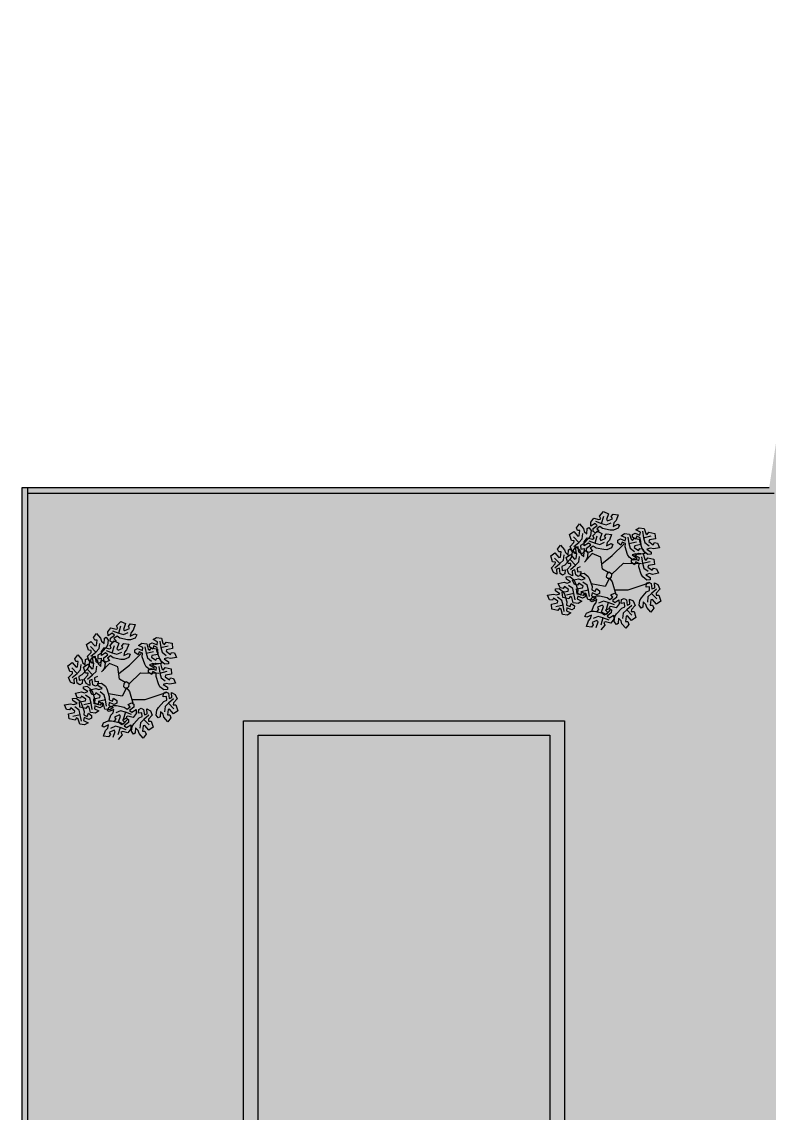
# Model space of a CAD drawing. Header units: metres. Extents: x 1186 to 11427, y -5173 to 11421.
# Drawn here: x 1571.92 to 1597.55, y 1546.13 to 1583.53 of the extents above; entities that cross this region are included whole.
import ezdxf

# ---------------------------------------------------------------- set-up
doc = ezdxf.new("R2010")
doc.units = ezdxf.units.M
doc.header["$LTSCALE"] = 8
doc.layers.get('0').update_dxf_attribs({"lineweight": 5})
for name, color, linetype in [('AL_VEGETAÇÃO', 84, 'Continuous'), ('ARQ-PAR', 5, 'Continuous'), ('ARQ-PIS', 1, 'Continuous')]:
    doc.layers.add(name, color=color, linetype=linetype)

# ---------------------------------------------------------------- blocks, each defined once
blk = doc.blocks.new('arv7p')
at = {"layer": 'AL_VEGETAÇÃO', "color": 85}
for p, q in [((110.549, -13.114), (110.69, -12.957)), ((110.69, -12.957), (110.854, -13.032)), ((110.854, -13.032), (110.784, -13.23)), ((110.95, -13.128), (111.016, -13.045)), ((111.016, -13.045), (111.186, -13.067)), ((111.186, -13.067), (111.116, -13.264)), ((109.759, -13.507), (109.862, -13.37)), ((109.862, -13.37), (109.998, -13.53)), ((110.249, -13.319), (110.352, -13.184)), ((110.254, -13.457), (110.249, -13.319)), ((110.396, -13.362), (110.254, -13.457)), ((110.333, -13.537), (110.475, -13.427)), ((110.352, -13.184), (110.53, -13.229)), ((110.475, -13.427), (110.396, -13.362)), ((110.409, -13.286), (110.619, -13.363)), ((110.53, -13.229), (110.591, -13.2)), ((110.591, -13.2), (110.549, -13.114)), ((110.549, -13.114), (110.549, -13.114)), ((110.619, -13.363), (110.695, -13.111)), ((110.619, -13.363), (110.782, -13.406)), ((110.782, -13.406), (110.949, -13.335)), ((110.784, -13.23), (110.824, -13.269)), ((110.824, -13.269), (110.991, -13.198)), ((110.991, -13.198), (110.95, -13.128)), ((111.042, -13.339), (111.015, -13.461)), ((111.015, -13.461), (111.174, -13.381)), ((111.116, -13.264), (111.042, -13.339)), ((111.174, -13.381), (111.237, -13.415)), ((111.237, -13.415), (111.187, -13.528)), ((109.519, -13.745), (109.666, -13.641)), ((109.584, -13.946), (109.519, -13.745)), ((109.835, -14.009), (109.655, -13.818)), ((109.666, -13.641), (109.802, -13.8)), ((109.797, -13.606), (109.759, -13.507)), ((109.878, -13.606), (109.797, -13.606)), ((109.802, -13.8), (109.857, -13.785)), ((109.857, -13.785), (109.878, -13.606)), ((109.954, -13.89), (109.976, -13.71)), ((109.998, -13.53), (110.025, -13.632)), ((110.025, -13.632), (110.118, -13.715)), ((110.118, -13.715), (110.128, -13.538)), ((110.128, -13.538), (110.188, -13.501)), ((110.238, -13.771), (110.18, -13.862)), ((110.188, -13.501), (110.262, -13.601)), ((110.262, -13.601), (110.238, -13.771)), ((110.324, -13.785), (110.465, -13.628)), ((110.366, -13.871), (110.324, -13.785)), ((110.324, -13.785), (110.324, -13.785)), ((110.329, -13.637), (110.333, -13.537)), ((110.408, -13.686), (110.329, -13.637)), ((110.333, -13.537), (110.333, -13.537)), ((110.395, -14.034), (110.471, -13.783)), ((110.529, -13.628), (110.408, -13.686)), ((110.562, -13.468), (110.456, -13.541)), ((110.456, -13.541), (110.529, -13.628)), ((110.465, -13.628), (110.629, -13.703)), ((110.629, -13.703), (110.559, -13.901)), ((110.656, -13.534), (110.562, -13.468)), ((110.919, -13.588), (110.656, -13.534)), ((110.725, -13.799), (110.791, -13.717)), ((110.766, -13.87), (110.725, -13.799)), ((110.791, -13.717), (110.961, -13.738)), ((110.961, -13.738), (110.891, -13.935)), ((111.027, -13.592), (110.919, -13.588)), ((111.187, -13.528), (111.027, -13.592)), ((111.294, -13.78), (111.412, -13.706)), ((111.448, -13.856), (111.294, -13.78)), ((111.412, -13.706), (111.58, -13.728)), ((111.521, -13.829), (111.56, -14.049)), ((111.58, -13.728), (111.631, -13.905)), ((111.677, -13.829), (111.68, -13.736)), ((111.787, -13.905), (111.677, -13.829)), ((111.68, -13.736), (111.768, -13.69)), ((111.768, -13.69), (111.768, -13.69)), ((111.768, -13.69), (111.935, -13.758)), ((111.826, -13.799), (111.787, -13.905)), ((111.797, -13.581), (111.915, -13.508)), ((111.951, -13.657), (111.797, -13.581)), ((111.942, -13.853), (111.826, -13.799)), ((111.915, -13.508), (112.083, -13.529)), ((111.935, -13.758), (111.951, -13.657)), ((112.024, -13.63), (112.062, -13.85)), ((112.062, -13.85), (112.318, -13.791)), ((112.083, -13.529), (112.134, -13.706)), ((112.134, -13.706), (112.189, -13.744)), ((112.189, -13.744), (112.243, -13.665)), ((112.243, -13.665), (112.243, -13.665)), ((112.243, -13.665), (112.449, -13.709)), ((112.449, -13.709), (112.466, -13.888)), ((109.114, -14.237), (109.217, -14.101)), ((109.217, -14.101), (109.353, -14.26)), ((109.546, -14.152), (109.674, -14.019)), ((109.612, -14.308), (109.546, -14.152)), ((109.68, -13.953), (109.584, -13.946)), ((109.584, -13.946), (109.584, -13.946)), ((109.649, -14.29), (109.753, -14.154)), ((109.664, -14.153), (109.835, -14.009)), ((109.674, -14.019), (109.68, -13.953)), ((109.819, -14.166), (109.723, -14.202)), ((109.723, -14.202), (109.734, -14.373)), ((109.753, -14.154), (109.888, -14.313)), ((109.843, -14.344), (109.819, -14.166)), ((109.835, -14.009), (109.954, -13.89)), ((110.002, -14.063), (109.898, -14.112)), ((109.898, -14.112), (109.908, -14.24)), ((110.18, -13.862), (110.002, -14.063)), ((110.024, -13.99), (110.127, -13.855)), ((110.029, -14.129), (110.024, -13.99)), ((110.172, -14.034), (110.029, -14.129)), ((110.104, -14.308), (110.108, -14.208)), ((110.108, -14.208), (110.251, -14.098)), ((110.108, -14.208), (110.108, -14.208)), ((110.127, -13.855), (110.305, -13.9)), ((110.251, -14.098), (110.172, -14.034)), ((110.184, -13.957), (110.395, -14.034)), ((110.337, -14.139), (110.231, -14.213)), ((110.305, -13.9), (110.366, -13.871)), ((110.431, -14.205), (110.337, -14.139)), ((110.395, -14.034), (110.558, -14.078)), ((110.695, -14.259), (110.431, -14.205)), ((110.558, -14.078), (110.724, -14.007)), ((110.559, -13.901), (110.599, -13.941)), ((110.599, -13.941), (110.766, -13.87)), ((110.817, -14.01), (110.79, -14.132)), ((110.79, -14.132), (110.949, -14.053)), ((110.962, -14.199), (110.802, -14.263)), ((110.891, -13.935), (110.817, -14.01)), ((110.949, -14.053), (111.012, -14.086)), ((111.012, -14.086), (110.962, -14.199)), ((110.988, -14.459), (111.394, -14.059)), ((111.174, -14.027), (111.177, -13.935)), ((111.284, -14.103), (111.174, -14.027)), ((111.177, -13.935), (111.265, -13.889)), ((111.265, -13.889), (111.265, -13.889)), ((111.265, -13.889), (111.432, -13.957)), ((111.323, -13.997), (111.284, -14.103)), ((111.439, -14.052), (111.323, -13.997)), ((111.429, -14.167), (111.439, -14.052)), ((111.514, -14.422), (111.429, -14.167)), ((111.432, -13.957), (111.448, -13.856)), ((111.56, -14.049), (111.815, -13.989)), ((111.56, -14.049), (111.603, -14.212)), ((111.631, -13.905), (111.686, -13.943)), ((111.686, -13.943), (111.74, -13.864)), ((111.74, -13.864), (111.74, -13.864)), ((111.74, -13.864), (111.946, -13.908)), ((111.757, -14.125), (111.742, -14.18)), ((111.742, -14.18), (111.887, -14.288)), ((111.963, -14.087), (111.757, -14.125)), ((111.932, -13.968), (111.942, -13.853)), ((112.017, -14.223), (111.932, -13.968)), ((111.946, -13.908), (111.963, -14.087)), ((112.062, -13.85), (112.106, -14.014)), ((112.106, -14.014), (112.251, -14.123)), ((112.294, -14.204), (112.175, -14.242)), ((112.26, -13.927), (112.245, -13.981)), ((112.245, -13.981), (112.39, -14.09)), ((112.466, -13.888), (112.26, -13.927)), ((112.396, -14.231), (112.294, -14.204)), ((112.39, -14.09), (112.431, -14.019)), ((112.602, -14.193), (112.396, -14.231)), ((112.431, -14.019), (112.535, -14.036)), ((112.535, -14.036), (112.602, -14.193)), ((108.875, -14.475), (109.021, -14.371)), ((108.94, -14.676), (108.875, -14.475)), ((109.19, -14.739), (109.011, -14.548)), ((109.021, -14.371), (109.158, -14.53)), ((109.152, -14.336), (109.114, -14.237)), ((109.234, -14.336), (109.152, -14.336)), ((109.158, -14.53), (109.212, -14.516)), ((109.212, -14.516), (109.234, -14.336)), ((109.31, -14.62), (109.332, -14.44)), ((109.353, -14.26), (109.381, -14.362)), ((109.381, -14.362), (109.473, -14.446)), ((109.41, -14.528), (109.556, -14.424)), ((109.475, -14.729), (109.41, -14.528)), ((109.473, -14.446), (109.484, -14.269)), ((109.484, -14.269), (109.544, -14.231)), ((109.593, -14.501), (109.536, -14.592)), ((109.544, -14.231), (109.617, -14.331)), ((109.556, -14.424), (109.693, -14.583)), ((109.617, -14.331), (109.593, -14.501)), ((109.734, -14.373), (109.612, -14.308)), ((109.687, -14.389), (109.649, -14.29)), ((109.769, -14.389), (109.687, -14.389)), ((109.693, -14.583), (109.747, -14.568)), ((109.747, -14.568), (109.769, -14.389)), ((109.927, -14.398), (109.843, -14.344)), ((109.843, -14.344), (109.843, -14.344)), ((109.845, -14.673), (109.867, -14.493)), ((109.888, -14.313), (109.916, -14.415)), ((109.908, -14.24), (110.02, -14.221)), ((109.916, -14.415), (110.008, -14.498)), ((110.009, -14.354), (109.927, -14.398)), ((110.008, -14.498), (110.019, -14.321)), ((110.02, -14.221), (110.009, -14.354)), ((110.019, -14.321), (110.079, -14.284)), ((110.301, -14.396), (110.031, -14.69)), ((110.128, -14.554), (110.071, -14.645)), ((110.079, -14.284), (110.152, -14.384)), ((110.183, -14.357), (110.104, -14.308)), ((110.152, -14.384), (110.128, -14.554)), ((110.304, -14.3), (110.183, -14.357)), ((110.231, -14.213), (110.304, -14.3)), ((110.594, -14.511), (110.301, -14.396)), ((110.65, -14.932), (110.594, -14.511)), ((110.625, -14.744), (110.988, -14.459)), ((110.802, -14.263), (110.695, -14.259)), ((111.565, -14.517), (111.514, -14.422)), ((111.7, -14.623), (111.565, -14.517)), ((111.603, -14.212), (111.748, -14.321)), ((111.646, -14.613), (111.734, -14.567)), ((111.791, -14.403), (111.672, -14.441)), ((111.672, -14.441), (111.82, -14.539)), ((111.734, -14.567), (111.734, -14.567)), ((111.734, -14.567), (111.901, -14.634)), ((111.763, -14.458), (111.881, -14.384)), ((111.917, -14.534), (111.763, -14.458)), ((111.893, -14.43), (111.791, -14.403)), ((111.82, -14.539), (111.823, -14.61)), ((111.881, -14.384), (112.049, -14.406)), ((111.887, -14.288), (111.928, -14.218)), ((112.099, -14.392), (111.893, -14.43)), ((111.901, -14.634), (111.917, -14.534)), ((111.928, -14.218), (112.033, -14.234)), ((111.99, -14.507), (112.029, -14.727)), ((112.068, -14.318), (112.017, -14.223)), ((112.033, -14.234), (112.099, -14.392)), ((112.049, -14.406), (112.1, -14.583)), ((112.203, -14.424), (112.068, -14.318)), ((112.1, -14.583), (112.155, -14.621)), ((112.155, -14.621), (112.209, -14.542)), ((112.175, -14.242), (112.323, -14.34)), ((112.326, -14.411), (112.203, -14.424)), ((112.209, -14.542), (112.209, -14.542)), ((112.209, -14.542), (112.415, -14.586)), ((112.323, -14.34), (112.326, -14.411)), ((112.415, -14.586), (112.432, -14.765)), ((108.902, -14.882), (109.03, -14.749)), ((108.967, -15.038), (108.902, -14.882)), ((109.035, -14.683), (108.94, -14.676)), ((108.94, -14.676), (108.94, -14.676)), ((109.019, -14.883), (109.19, -14.739)), ((109.03, -14.749), (109.035, -14.683)), ((109.174, -14.896), (109.079, -14.932)), ((109.079, -14.932), (109.09, -15.103)), ((109.198, -15.074), (109.174, -14.896)), ((109.19, -14.739), (109.31, -14.62)), ((109.357, -14.793), (109.253, -14.842)), ((109.253, -14.842), (109.264, -14.97)), ((109.264, -14.97), (109.375, -14.951)), ((109.536, -14.592), (109.357, -14.793)), ((109.375, -14.951), (109.364, -15.084)), ((109.437, -14.935), (109.565, -14.802)), ((109.502, -15.091), (109.437, -14.935)), ((109.57, -14.736), (109.475, -14.729)), ((109.475, -14.729), (109.475, -14.729)), ((109.725, -14.792), (109.546, -14.601)), ((109.554, -14.936), (109.725, -14.792)), ((109.565, -14.802), (109.57, -14.736)), ((109.709, -14.949), (109.614, -14.985)), ((109.733, -15.127), (109.709, -14.949)), ((109.725, -14.792), (109.845, -14.673)), ((109.892, -14.846), (109.788, -14.895)), ((109.788, -14.895), (109.799, -15.023)), ((110.842, -15.047), (110.65, -14.932)), ((110.977, -15.1), (111.371, -14.722)), ((111.371, -14.722), (111.991, -14.732)), ((111.643, -14.705), (111.646, -14.613)), ((111.753, -14.781), (111.643, -14.705)), ((111.823, -14.61), (111.7, -14.623)), ((111.792, -14.675), (111.753, -14.781)), ((111.908, -14.73), (111.792, -14.675)), ((111.899, -14.844), (111.908, -14.73)), ((111.983, -15.1), (111.899, -14.844)), ((112.029, -14.727), (112.284, -14.667)), ((112.029, -14.727), (112.072, -14.89)), ((112.072, -14.89), (112.217, -14.999)), ((112.226, -14.803), (112.211, -14.858)), ((112.211, -14.858), (112.356, -14.966)), ((112.432, -14.765), (112.226, -14.803)), ((112.356, -14.966), (112.397, -14.896)), ((112.397, -14.896), (112.502, -14.912)), ((112.502, -14.912), (112.568, -15.07)), ((109.09, -15.103), (108.967, -15.038)), ((109.283, -15.128), (109.198, -15.074)), ((109.198, -15.074), (109.198, -15.074)), ((109.364, -15.084), (109.283, -15.128)), ((109.41, -15.196), (109.533, -15.183)), ((109.412, -15.267), (109.41, -15.196)), ((109.56, -15.365), (109.412, -15.267)), ((109.625, -15.156), (109.502, -15.091)), ((109.533, -15.183), (109.668, -15.289)), ((109.614, -14.985), (109.625, -15.156)), ((109.627, -15.301), (109.834, -15.263)), ((109.694, -15.459), (109.627, -15.301)), ((109.668, -15.289), (109.719, -15.384)), ((109.818, -15.181), (109.733, -15.127)), ((109.733, -15.127), (109.733, -15.127)), ((109.799, -15.023), (109.91, -15.004)), ((109.899, -15.137), (109.818, -15.181)), ((109.834, -15.263), (109.935, -15.291)), ((109.91, -15.004), (109.899, -15.137)), ((109.903, -15.084), (110.027, -15.07)), ((109.906, -15.155), (109.903, -15.084)), ((110.054, -15.252), (109.906, -15.155)), ((109.935, -15.291), (110.054, -15.252)), ((110.027, -15.07), (110.162, -15.176)), ((110.162, -15.176), (110.212, -15.272)), ((110.212, -15.272), (110.297, -15.527)), ((110.887, -15.237), (110.74, -15.521)), ((110.798, -15.097), (110.781, -15.186)), ((110.781, -15.186), (110.832, -15.233)), ((110.841, -15.047), (110.798, -15.097)), ((110.832, -15.233), (110.887, -15.237)), ((110.874, -15.028), (110.841, -15.047)), ((110.931, -15.06), (110.874, -15.028)), ((110.887, -15.237), (110.933, -15.228)), ((110.887, -15.237), (110.988, -15.363)), ((110.977, -15.1), (110.931, -15.06)), ((110.933, -15.228), (110.961, -15.194)), ((110.961, -15.194), (110.975, -15.121)), ((110.975, -15.121), (110.977, -15.1)), ((112.034, -15.195), (111.983, -15.1)), ((112.169, -15.301), (112.034, -15.195)), ((112.26, -15.081), (112.141, -15.119)), ((112.141, -15.119), (112.289, -15.217)), ((112.292, -15.288), (112.169, -15.301)), ((112.362, -15.108), (112.26, -15.081)), ((112.289, -15.217), (112.292, -15.288)), ((112.568, -15.07), (112.362, -15.108)), ((109.039, -15.6), (109.162, -15.586)), ((109.042, -15.671), (109.039, -15.6)), ((109.19, -15.769), (109.042, -15.671)), ((109.134, -15.414), (109.34, -15.376)), ((109.2, -15.571), (109.134, -15.414)), ((109.162, -15.586), (109.297, -15.692)), ((109.305, -15.588), (109.2, -15.571)), ((109.27, -15.719), (109.476, -15.68)), ((109.297, -15.692), (109.348, -15.788)), ((109.345, -15.517), (109.305, -15.588)), ((109.34, -15.376), (109.441, -15.403)), ((109.49, -15.626), (109.345, -15.517)), ((109.441, -15.403), (109.56, -15.365)), ((109.476, -15.68), (109.49, -15.626)), ((109.63, -15.593), (109.485, -15.484)), ((109.673, -15.757), (109.63, -15.593)), ((109.798, -15.476), (109.694, -15.459)), ((109.719, -15.384), (109.803, -15.639)), ((109.763, -15.606), (109.969, -15.568)), ((109.781, -15.786), (109.763, -15.606)), ((109.803, -15.639), (109.794, -15.754)), ((109.839, -15.405), (109.798, -15.476)), ((109.984, -15.514), (109.839, -15.405)), ((109.91, -15.808), (109.949, -15.702)), ((110.167, -15.644), (109.911, -15.704)), ((109.949, -15.702), (110.059, -15.778)), ((109.969, -15.568), (109.984, -15.514)), ((110.123, -15.481), (109.979, -15.372)), ((110.167, -15.644), (110.123, -15.481)), ((110.206, -15.865), (110.167, -15.644)), ((110.74, -15.521), (110.267, -15.436)), ((110.297, -15.527), (110.287, -15.641)), ((110.287, -15.641), (110.403, -15.696)), ((110.403, -15.696), (110.443, -15.59)), ((110.443, -15.59), (110.553, -15.666)), ((110.553, -15.666), (110.55, -15.759)), ((110.988, -15.363), (111.112, -15.794)), ((111.068, -15.639), (111.529, -15.636)), ((111.529, -15.636), (112.25, -15.394)), ((111.986, -15.905), (112.165, -15.704)), ((112.147, -15.547), (112.158, -15.413)), ((112.259, -15.528), (112.147, -15.547)), ((112.158, -15.413), (112.24, -15.37)), ((112.165, -15.704), (112.269, -15.656)), ((112.24, -15.37), (112.324, -15.423)), ((112.269, -15.656), (112.259, -15.528)), ((112.324, -15.423), (112.324, -15.423)), ((112.324, -15.423), (112.348, -15.602)), ((112.503, -15.615), (112.332, -15.758)), ((112.348, -15.602), (112.444, -15.565)), ((112.444, -15.565), (112.433, -15.394)), ((112.433, -15.394), (112.555, -15.459)), ((112.62, -15.616), (112.493, -15.748)), ((112.555, -15.459), (112.62, -15.616)), ((108.763, -15.817), (108.969, -15.78)), ((108.83, -15.975), (108.763, -15.817)), ((108.934, -15.992), (108.83, -15.975)), ((108.975, -15.921), (108.934, -15.992)), ((108.969, -15.78), (109.071, -15.807)), ((109.12, -16.03), (108.975, -15.921)), ((109.071, -15.807), (109.19, -15.769)), ((109.105, -16.084), (109.12, -16.03)), ((109.259, -15.997), (109.114, -15.888)), ((109.303, -16.16), (109.259, -15.997)), ((109.287, -15.898), (109.27, -15.719)), ((109.493, -15.942), (109.287, -15.898)), ((109.348, -15.788), (109.433, -16.043)), ((109.673, -15.757), (109.418, -15.816)), ((109.433, -16.043), (109.423, -16.158)), ((109.547, -15.863), (109.493, -15.942)), ((109.493, -15.942), (109.493, -15.942)), ((109.602, -15.901), (109.547, -15.863)), ((109.652, -16.078), (109.602, -15.901)), ((109.821, -16.099), (109.652, -16.078)), ((109.712, -15.977), (109.673, -15.757)), ((109.987, -15.829), (109.781, -15.786)), ((109.801, -15.849), (109.785, -15.95)), ((109.785, -15.95), (109.938, -16.026)), ((109.794, -15.754), (109.91, -15.808)), ((109.967, -15.917), (109.801, -15.849)), ((109.938, -16.026), (109.821, -16.099)), ((110.056, -15.871), (109.967, -15.917)), ((109.967, -15.917), (109.967, -15.917)), ((110.041, -15.75), (109.987, -15.829)), ((109.987, -15.829), (109.987, -15.829)), ((110.096, -15.788), (110.041, -15.75)), ((110.059, -15.778), (110.056, -15.871)), ((110.146, -15.965), (110.096, -15.788)), ((110.314, -15.987), (110.146, -15.965)), ((110.232, -16.018), (110.282, -15.905)), ((110.295, -16.051), (110.232, -16.018)), ((110.295, -15.737), (110.278, -15.837)), ((110.278, -15.837), (110.432, -15.914)), ((110.282, -15.905), (110.441, -15.841)), ((110.461, -15.805), (110.295, -15.737)), ((110.453, -15.972), (110.295, -16.051)), ((110.432, -15.914), (110.314, -15.987)), ((110.427, -16.094), (110.453, -15.972)), ((110.441, -15.841), (110.549, -15.845)), ((110.55, -15.759), (110.461, -15.805)), ((110.461, -15.805), (110.461, -15.805)), ((110.686, -16.026), (110.519, -16.097)), ((110.549, -15.845), (110.812, -15.899)), ((110.849, -16.07), (110.686, -16.026)), ((110.849, -16.07), (110.773, -16.322)), ((110.812, -15.899), (110.907, -15.965)), ((111.059, -16.147), (110.849, -16.07)), ((110.907, -15.965), (111.012, -15.891)), ((110.94, -15.804), (111.061, -15.747)), ((111.012, -15.891), (110.94, -15.804)), ((111.135, -15.896), (110.993, -16.006)), ((110.993, -16.006), (111.072, -16.07)), ((111.061, -15.747), (111.139, -15.796)), ((111.072, -16.07), (111.215, -15.975)), ((111.139, -15.796), (111.135, -15.896)), ((111.135, -15.896), (111.135, -15.896)), ((111.215, -15.975), (111.22, -16.114)), ((111.297, -16.105), (111.308, -15.972)), ((111.308, -15.972), (111.39, -15.928)), ((111.39, -15.928), (111.474, -15.982)), ((111.474, -15.982), (111.474, -15.982)), ((111.474, -15.982), (111.499, -16.16)), ((111.594, -16.124), (111.583, -15.953)), ((111.583, -15.953), (111.705, -16.018)), ((111.705, -16.018), (111.771, -16.174)), ((111.905, -16.167), (111.929, -15.997)), ((111.929, -15.997), (111.986, -15.905)), ((112.049, -16.052), (112.038, -16.229)), ((112.142, -16.136), (112.049, -16.052)), ((112.212, -15.878), (112.191, -16.058)), ((112.332, -15.758), (112.212, -15.878)), ((112.31, -15.982), (112.289, -16.162)), ((112.365, -15.968), (112.31, -15.982)), ((112.332, -15.758), (112.512, -15.95)), ((112.501, -16.127), (112.365, -15.968)), ((112.493, -15.748), (112.487, -15.815)), ((112.487, -15.815), (112.582, -15.822)), ((112.648, -16.022), (112.501, -16.127)), ((112.582, -15.822), (112.582, -15.822)), ((112.582, -15.822), (112.648, -16.022)), ((108.899, -16.122), (109.105, -16.084)), ((108.916, -16.302), (108.899, -16.122)), ((109.122, -16.345), (108.916, -16.302)), ((109.303, -16.16), (109.047, -16.22)), ((109.176, -16.267), (109.122, -16.345)), ((109.122, -16.345), (109.122, -16.345)), ((109.231, -16.305), (109.176, -16.267)), ((109.282, -16.481), (109.231, -16.305)), ((109.342, -16.381), (109.303, -16.16)), ((109.43, -16.253), (109.414, -16.354)), ((109.414, -16.354), (109.568, -16.43)), ((109.423, -16.158), (109.539, -16.212)), ((109.597, -16.321), (109.43, -16.253)), ((109.568, -16.43), (109.45, -16.503)), ((109.539, -16.212), (109.578, -16.106)), ((109.578, -16.106), (109.689, -16.182)), ((109.685, -16.275), (109.597, -16.321)), ((109.597, -16.321), (109.597, -16.321)), ((109.689, -16.182), (109.685, -16.275)), ((110.05, -16.545), (110.1, -16.431)), ((110.1, -16.431), (110.259, -16.367)), ((110.259, -16.367), (110.367, -16.371)), ((110.282, -16.366), (110.352, -16.169)), ((110.452, -16.387), (110.282, -16.366)), ((110.352, -16.169), (110.427, -16.094)), ((110.367, -16.371), (110.631, -16.425)), ((110.519, -16.305), (110.452, -16.387)), ((110.644, -16.163), (110.478, -16.235)), ((110.478, -16.235), (110.519, -16.305)), ((110.614, -16.401), (110.684, -16.203)), ((110.778, -16.476), (110.614, -16.401)), ((110.631, -16.425), (110.725, -16.491)), ((110.684, -16.203), (110.644, -16.163)), ((110.725, -16.491), (110.83, -16.418)), ((110.758, -16.331), (110.879, -16.273)), ((110.83, -16.418), (110.758, -16.331)), ((110.919, -16.319), (110.778, -16.476)), ((110.953, -16.422), (110.811, -16.533)), ((110.938, -16.204), (110.878, -16.233)), ((110.878, -16.233), (110.919, -16.319)), ((110.879, -16.273), (110.958, -16.322)), ((110.919, -16.319), (110.919, -16.319)), ((111.117, -16.249), (110.938, -16.204)), ((110.958, -16.322), (110.953, -16.422)), ((110.953, -16.422), (110.953, -16.422)), ((111.22, -16.114), (111.117, -16.249)), ((111.137, -16.464), (111.316, -16.263)), ((111.409, -16.086), (111.297, -16.105)), ((111.316, -16.263), (111.42, -16.214)), ((111.363, -16.436), (111.341, -16.616)), ((111.482, -16.317), (111.363, -16.436)), ((111.42, -16.214), (111.409, -16.086)), ((111.654, -16.173), (111.482, -16.317)), ((111.482, -16.317), (111.662, -16.508)), ((111.499, -16.16), (111.594, -16.124)), ((111.643, -16.307), (111.637, -16.373)), ((111.637, -16.373), (111.733, -16.38)), ((111.771, -16.174), (111.643, -16.307)), ((111.733, -16.38), (111.733, -16.38)), ((111.733, -16.38), (111.798, -16.581)), ((111.978, -16.267), (111.905, -16.167)), ((112.038, -16.229), (111.978, -16.267)), ((112.169, -16.238), (112.142, -16.136)), ((112.305, -16.397), (112.169, -16.238)), ((112.289, -16.162), (112.37, -16.162)), ((112.408, -16.261), (112.305, -16.397)), ((112.37, -16.162), (112.408, -16.261)), ((109.45, -16.503), (109.282, -16.481)), ((110.113, -16.578), (110.05, -16.545)), ((110.101, -16.893), (110.171, -16.695)), ((110.271, -16.499), (110.113, -16.578)), ((110.171, -16.695), (110.245, -16.621)), ((110.245, -16.621), (110.271, -16.499)), ((110.463, -16.69), (110.296, -16.761)), ((110.296, -16.761), (110.337, -16.832)), ((110.504, -16.553), (110.337, -16.624)), ((110.433, -16.927), (110.502, -16.73)), ((110.502, -16.73), (110.463, -16.69)), ((110.667, -16.597), (110.504, -16.553)), ((110.667, -16.597), (110.591, -16.848)), ((110.877, -16.673), (110.667, -16.597)), ((110.756, -16.731), (110.696, -16.759)), ((110.696, -16.759), (110.737, -16.845)), ((110.935, -16.775), (110.756, -16.731)), ((110.811, -16.533), (110.89, -16.597)), ((110.89, -16.597), (111.033, -16.502)), ((111.038, -16.64), (110.935, -16.775)), ((111.033, -16.502), (111.038, -16.64)), ((111.055, -16.725), (111.08, -16.555)), ((111.129, -16.825), (111.055, -16.725)), ((111.08, -16.555), (111.137, -16.464)), ((111.189, -16.787), (111.129, -16.825)), ((111.199, -16.61), (111.189, -16.787)), ((111.292, -16.694), (111.199, -16.61)), ((111.319, -16.796), (111.292, -16.694)), ((111.455, -16.955), (111.319, -16.796)), ((111.461, -16.54), (111.439, -16.72)), ((111.439, -16.72), (111.521, -16.72)), ((111.558, -16.819), (111.455, -16.955)), ((111.515, -16.526), (111.461, -16.54)), ((111.651, -16.685), (111.515, -16.526)), ((111.521, -16.72), (111.558, -16.819)), ((111.798, -16.581), (111.651, -16.685)), ((110.27, -16.914), (110.101, -16.893)), ((110.337, -16.832), (110.27, -16.914)), ((110.737, -16.845), (110.596, -17.002)), ((110.737, -16.845), (110.737, -16.845))]:
    blk.add_line(p, q, dxfattribs=at)

msp = doc.modelspace()

# ---------------------------------------------------------------- hatches: boundary and pattern name
at = {"true_color": 0xc7c8ca}
h = msp.add_hatch(dxfattribs=at)
h.set_pattern_fill('DOTS', color=9, scale=0.13)
h.set_pattern_definition([(0, (-2967.09578, 357.83482), (0.1031875, 0.206375), [0, -0.206375])])
h.paths.add_polyline_path([(1619.46, 1546.384), (1601.26, 1546.384), (1601.26, 1574.484), (1598.81, 1574.484), (1597.724, 1567.367), (1572.124, 1567.367), (1572.124, 1530.667), (1572.49, 1528.19), (1573.479, 1525.195), (1574.828, 1522.783), (1605.956, 1522.783), (1605.956, 1524.403), (1605.956, 1525.153), (1605.956, 1525.803), (1605.956, 1527.253), (1605.956, 1527.503), (1606.206, 1527.503), (1608.406, 1527.503), (1611.106, 1527.503), (1613.656, 1527.503), (1615.756, 1527.503), (1616.006, 1527.503), (1616.006, 1527.253), (1616.006, 1526.103), (1616.006, 1525.903), (1616.006, 1525.163), (1616.006, 1524.483), (1616.006, 1522.783), (1617.756, 1522.783), (1621.406, 1522.783), (1665.756, 1522.783), (1665.756, 1568.133), (1662.542, 1572.532), (1658.453, 1576.696), (1648.66, 1583.534), (1625.04, 1583.534), (1625.04, 1574.484), (1619.46, 1574.484)])
h.paths.add_polyline_path([(1657.156, 1546.983), (1657.156, 1529.983), (1625.156, 1529.983), (1625.156, 1546.983)], flags=16)
h.paths.add_polyline_path([(1616.006, 1544.634, -1), (1613.506, 1544.634, -1)], flags=16)
h.paths.add_polyline_path([(1615.656, 1544.634, -1), (1613.856, 1544.634, -1)], flags=0)
h.paths.add_polyline_path([(1616.006, 1538.183, -1), (1613.506, 1538.183, -1)], flags=16)
h.paths.add_polyline_path([(1615.656, 1538.183, -1), (1613.856, 1538.183, -1)], flags=0)
h.paths.add_polyline_path([(1616.006, 1531.731, -1), (1613.506, 1531.731, -1)], flags=16)
h.paths.add_polyline_path([(1615.656, 1531.731, -1), (1613.856, 1531.731, -1)], flags=0)
h.paths.add_polyline_path([(1590.528, 1559.583), (1590.528, 1533.583), (1579.528, 1533.583), (1579.528, 1559.583)], flags=16)
h.paths.add_polyline_path([(1590.028, 1559.083), (1590.028, 1534.083), (1580.028, 1534.083), (1580.028, 1559.083)], flags=0)
at = {"true_color": 0x939598}
h = msp.add_hatch(color=252, dxfattribs=at)
h.dxf.hatch_style = 1
h.paths.add_polyline_path([(1599.876, 1581.474), (1601.31, 1581.934), (1614.31, 1581.934), (1614.31, 1579.804), (1614.51, 1579.804), (1614.51, 1581.754), (1614.51, 1582.134), (1614.31, 1582.134), (1601.292, 1582.134, 0.077867), (1601.265, 1582.13), (1599.697, 1581.626), (1598.612, 1574.515), (1597.552, 1567.567), (1572.124, 1567.567), (1572.124, 1567.367), (1597.724, 1567.367), (1598.81, 1574.484)])
h = msp.add_hatch(color=252, dxfattribs=at)
h.dxf.hatch_style = 1
h.paths.add_polyline_path([(1572.127, 1530.646), (1571.925, 1530.646), (1572.294, 1528.144), (1573.295, 1525.114), (1574.711, 1522.583), (1574.828, 1522.583), (1574.828, 1522.783), (1573.479, 1525.195), (1572.49, 1528.19)])
h.paths.add_polyline_path([(1572.124, 1567.567), (1571.924, 1567.567), (1571.924, 1530.659, 0.036695), (1571.925, 1530.646), (1572.127, 1530.646), (1572.124, 1530.667)])
at = {"true_color": 0xc7c8ca}
h = msp.add_hatch(color=9, dxfattribs=at)
h.dxf.hatch_style = 1
h.paths.add_polyline_path([(1590.528, 1559.583), (1579.528, 1559.583), (1579.528, 1533.583), (1590.528, 1533.583)])
h.paths.add_polyline_path([(1590.028, 1559.083), (1590.028, 1534.083), (1580.028, 1534.083), (1580.028, 1559.083)], flags=16)
at = {"true_color": 0x7aafdf}
h = msp.add_hatch(color=143, dxfattribs=at)
h.dxf.hatch_style = 1
h.paths.add_polyline_path([(1590.028, 1559.083), (1580.028, 1559.083), (1580.028, 1534.083), (1590.028, 1534.083)])

# ---------------------------------------------------------------- linework, layer by layer
at = {"layer": 'ARQ-PAR'}
for p, q in [((1597.552, 1567.567), (1571.924, 1567.567)), ((1572.124, 1567.567), (1572.124, 1530.667)), ((1597.724, 1567.367), (1572.124, 1567.367))]:
    msp.add_line(p, q, dxfattribs=at)
msp.add_lwpolyline([(1571.924, 1567.567), (1571.924, 1530.659, 0.036695), (1571.925, 1530.646), (1572.294, 1528.144), (1573.295, 1525.114), (1574.711, 1522.583)], format="xyb", dxfattribs=at)
at = {"layer": 'ARQ-PIS'}
for points in [[(1579.528, 1559.583), (1590.528, 1559.583), (1590.528, 1533.583), (1579.528, 1533.583)], [(1580.028, 1559.083), (1590.028, 1559.083), (1590.028, 1534.083), (1580.028, 1534.083)]]:
    msp.add_lwpolyline(points, close=True, dxfattribs=at)

# ---------------------------------------------------------------- block references
at = {"layer": 'AL_VEGETAÇÃO', "color": 98}
for p in [(1481.184, 1579.705), (1464.627, 1575.945)]:
    msp.add_blockref('arv7p', p, dxfattribs=at)

doc.saveas('drawing.dxf')
